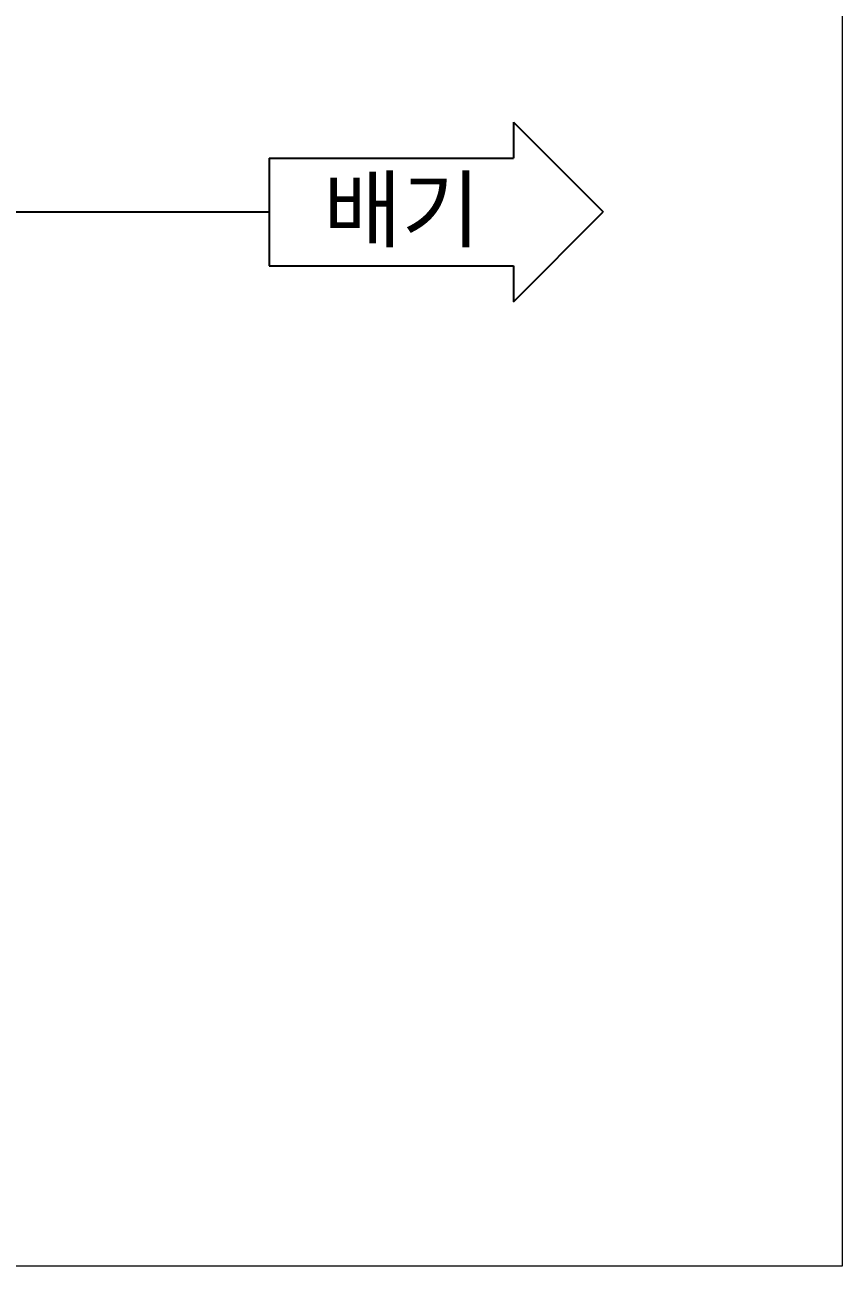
# Model space of a CAD drawing. Header units: millimetres. Extents: x 169673 to 334584, y 156879 to 224061.
# Drawn here: x 190638 to 191928, y 159899 to 161857 of the extents above; entities that cross this region are included whole.
import ezdxf

# ---------------------------------------------------------------- set-up
doc = ezdxf.new("R2010")
doc.units = ezdxf.units.MM
doc.header["$LTSCALE"] = 40
doc.header["$MEASUREMENT"] = 0
doc.layers.get('0').update_dxf_attribs({"linetype": 'CONTINUOUS'})
for name, color, linetype in [('A-XXXX-TXT2', 3, 'CONTINUOUS'), ('DUCT', 4, 'CONTINUOUS'), ('WL', 5, 'CONTINUOUS')]:
    doc.layers.add(name, color=color, linetype=linetype)
doc.styles.add('맑은 고딕', font='malgun.ttf')

msp = doc.modelspace()

# ---------------------------------------------------------------- linework, layer by layer
at = {"linetype": 'Continuous', "lineweight": 15}
msp.add_lwpolyline([(187475.5, 163815.5), (191927.9, 163815.5), (191927.9, 159898.8), (187475.5, 159898.8)], close=True, dxfattribs=at)
at = {"layer": 'DUCT'}
msp.add_line((190311.1, 161561.9, 0), (191023.7, 161561.9, 0), dxfattribs=at)
at = {"layer": 'WL', "color": 2}
for p, q in [((191409.3, 161703.5, 0), (191550.9, 161561.9, 0)), ((191409.3, 161703.5, 0), (191409.3, 161647, 0)), ((191023.7, 161647, 0), (191023.7, 161476.8, 0)), ((191023.7, 161647, 0), (191409.3, 161647, 0)), ((191409.3, 161420.3, 0), (191550.9, 161561.9, 0)), ((191023.7, 161476.8, 0), (191409.3, 161476.8, 0)), ((191409.3, 161476.8, 0), (191409.3, 161420.3, 0))]:
    msp.add_line(p, q, dxfattribs=at)

# ---------------------------------------------------------------- texts
at = {"layer": 'A-XXXX-TXT2', "style": '맑은 고딕'}
msp.add_text('배기', height=98.59, dxfattribs=at).set_placement((191109.4, 161516.6, 0))

doc.saveas('drawing.dxf')
